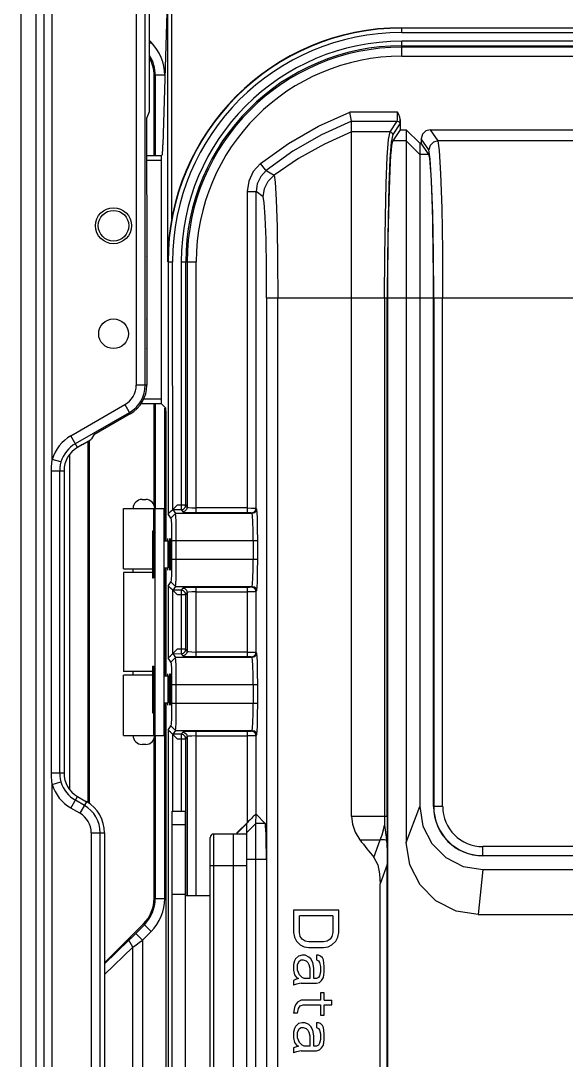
# Model space of a CAD drawing. Header units: millimetres. Extents: x -3132 to 28633, y 682 to 5849.
# Drawn here: x 23236.6 to 23297.2, y 2897.1 to 3012.5 of the extents above; entities that cross this region are included whole.
import ezdxf

# ---------------------------------------------------------------- set-up
doc = ezdxf.new("R2010")
doc.units = ezdxf.units.MM

# ---------------------------------------------------------------- blocks, each defined once
blk = doc.blocks.new('rtjg')
at = {"linetype": 'Continuous'}
for p, q in [((18416.76, 2753.42), (18416.76, 1774.2)), ((18418.59, 2641.86), (18418.59, 2753.38)), ((18427.91, 2753.38), (18427.91, 2650.12)), ((18415.09, 2752.42), (18415.09, 1775.2)), ((18417.67, 1775.24), (18417.67, 2752.38)), ((18428.91, 2650.12), (18428.91, 2752.31)), ((18429.39, 2680.49), (18429.39, 2737.31)), ((18431.34, 2692.7), (18430.88, 2676.78)), ((18431.37, 2691.33), (18431.37, 2663.81)), ((18431.87, 2668.58), (18431.87, 2691.33)), ((18457.39, 2689.26), (18457.39, 2689.76)), ((18521.39, 2689.76), (18457.39, 2689.76)), ((18429.56, 2688.18), (18429.39, 2688.36)), ((18429.39, 2688.01), (18429.56, 2688.18)), ((18457.39, 2689.26), (18521.39, 2689.26)), ((18457.39, 2686.63), (18457.39, 2688.29)), ((18521.39, 2688.29), (18457.39, 2688.29)), ((18457.39, 2687.79), (18521.39, 2687.79)), ((18521.39, 2687.63), (18457.39, 2687.63)), ((18457.39, 2686.63), (18521.39, 2686.63)), ((18429.89, 2675.57), (18429.89, 2684.51)), ((18431.08, 2684.51), (18429.89, 2684.51)), ((18430.03, 2675.57), (18430.03, 2684.51)), ((18429.09, 2679.76), (18429.39, 2680.49)), ((18451.82, 2679.42), (18451.64, 2680.42)), ((18456.93, 2680.42), (18451.64, 2680.42)), ((18429.09, 2671.26), (18429.09, 2679.76)), ((18451.82, 2602.21), (18451.82, 2679.42)), ((18451.82, 2679.42), (18456.89, 2679.42)), ((18456.09, 2678.22), (18456.89, 2679.42)), ((18457.19, 2679.12), (18456.39, 2677.92)), ((18457.22, 2679.6), (18457.22, 2678.46)), ((18456.09, 2678.22), (18451.82, 2678.22)), ((18457.22, 2678.46), (18456.39, 2677.22)), ((18457.22, 2678.46), (18457.89, 2678.46)), ((18457.89, 2678.46), (18457.89, 2599.31)), ((18457.89, 2678.46), (18459.39, 2676.96)), ((18460.55, 2678.46), (18461.39, 2677.22)), ((18460.55, 2678.46), (18518.22, 2678.46)), ((18457.89, 2677.22), (18456.39, 2677.22)), ((18459.39, 2675.72), (18457.89, 2677.22)), ((18459.39, 2676.96), (18459.39, 2603.31)), ((18459.56, 2676.96), (18459.39, 2676.96)), ((18459.56, 2677.47), (18459.56, 2676.96)), ((18460.39, 2676.22), (18459.56, 2677.47)), ((18460.39, 2675.72), (18459.56, 2676.96)), ((18517.39, 2677.22), (18461.39, 2677.22)), ((18430.67, 2675.57), (18429.09, 2675.57)), ((18430.67, 2675.57), (18430.81, 2675.71)), ((18430.67, 2675.64), (18430.69, 2675.09)), ((18460.39, 2675.72), (18459.39, 2675.72)), ((18429.09, 2675.09), (18430.69, 2675.09)), ((18430.69, 2675.09), (18430.69, 2648.53)), ((18442.26, 2674.03), (18441.71, 2674.7)), ((18442.34, 2673.93), (18442.26, 2674.03)), ((18442.34, 2673.93), (18443.21, 2673.41)), ((18429.11, 2671.2), (18429.09, 2671.26)), ((18429.11, 2664.42), (18429.11, 2671.2)), ((18440.22, 2671.59), (18440.22, 2635.97)), ((18440.22, 2671.59), (18441.22, 2671.59)), ((18441.22, 2636.44), (18441.22, 2671.59)), ((18442.01, 2671.02), (18441.22, 2671.59)), ((18429.09, 2664.36), (18429.11, 2664.42)), ((18429.09, 2664.37), (18429.09, 2657.47)), ((18431.44, 2663.81), (18431.44, 2635.82)), ((18431.44, 2663.81), (18431.94, 2663.81)), ((18431.96, 2636.3), (18431.94, 2663.81)), ((18432.91, 2663.81), (18434.56, 2663.81)), ((18433.41, 2636.78), (18433.41, 2663.81)), ((18433.56, 2663.81), (18433.56, 2636.54)), ((18434.56, 2635.97), (18434.56, 2663.81)), ((18442.39, 2659.79), (18442.39, 1966.32)), ((18442.39, 2659.79), (18455.79, 2659.79)), ((18443.62, 1965.24), (18443.62, 2659.79)), ((18455.49, 2659.79), (18455.49, 2602.21)), ((18455.79, 2602.21), (18455.79, 2659.79)), ((18455.81, 2659.79), (18455.81, 2573.36)), ((18455.81, 2659.79), (18460.92, 2659.79)), ((18460.92, 2603.31), (18460.92, 2659.79)), ((18460.94, 2659.79), (18460.94, 2603.31)), ((18460.94, 2659.79), (18517.84, 2659.79)), ((18461.93, 2603.31), (18461.93, 2659.79)), ((18429.11, 2657.37), (18429.09, 2657.47)), ((18429.11, 2654.25), (18429.11, 2657.37)), ((18429.09, 2654.15), (18429.11, 2654.25)), ((18429.09, 2654.15), (18429.09, 2650.12)), ((18429.09, 2650.12), (18427.91, 2650.12)), ((18420.65, 2644.47), (18426.65, 2647.94)), ((18426.65, 2647.94), (18427.24, 2646.91)), ((18428.4, 2648.05), (18430.67, 2648.05)), ((18430.69, 2648.53), (18428.68, 2648.53)), ((18429.89, 2636.75), (18429.89, 2648.05)), ((18430.03, 2636.41), (18430.03, 2648.05)), ((18430.69, 2648.53), (18430.67, 2648.05)), ((18431.19, 2647.53), (18430.67, 2648.05)), ((18421.15, 2643.61), (18427.15, 2647.07)), ((18427.24, 2646.91), (18423.21, 2644.59)), ((18431.08, 2632.81), (18431.08, 2647.53)), ((18431.25, 2632.81), (18431.25, 2646.51)), ((18421.39, 2643.19), (18420.65, 2644.47)), ((18423.21, 2644.59), (18422.94, 2644.13)), ((18421.94, 2643.51), (18421.39, 2643.19)), ((18422.53, 2643.86), (18422.53, 2603.74)), ((18422.67, 2643.94), (18422.67, 2603.62)), ((18420.53, 2605.2), (18420.53, 2642.42)), ((18419.55, 2641.58), (18418.59, 2641.86)), ((18418.5, 2607.03), (18418.5, 2640.59)), ((18418.5, 2640.59), (18419.89, 2640.59)), ((18419.41, 2607.03), (18419.41, 2640.59)), ((18419.89, 2640.59), (18419.89, 2607.03)), ((18428.56, 2637.41), (18428.96, 2637.41)), ((18426.51, 2629.71), (18426.51, 2636.41)), ((18426.51, 2636.41), (18429.85, 2636.41)), ((18429.85, 2633.87), (18429.85, 2636.41)), ((18429.85, 2636.41), (18429.96, 2636.41)), ((18429.96, 2633.76), (18429.96, 2636.41)), ((18429.96, 2636.41), (18431.01, 2636.41)), ((18430.01, 2611.21), (18430.01, 2636.41)), ((18431.01, 2611.21), (18431.01, 2636.41)), ((18431.96, 2636.3), (18432.44, 2636.78)), ((18431.98, 2636.29), (18432.27, 2635.86)), ((18431.98, 2636.29), (18432.91, 2636.28)), ((18433.41, 2636.78), (18432.44, 2636.78)), ((18432.91, 2636.28), (18433.07, 2636.05)), ((18433.41, 2636.78), (18433.56, 2636.54)), ((18440.22, 2636.47), (18434.56, 2636.47)), ((18441.28, 2636.35), (18441.22, 2636.44)), ((18431.76, 2635.35), (18431.44, 2635.82)), ((18431.76, 2635.35), (18432.27, 2635.86)), ((18440.78, 2635.86), (18432.27, 2635.86)), ((18434.56, 2635.97), (18440.22, 2635.97)), ((18440.73, 2635.94), (18440.78, 2635.86)), ((18429.71, 2633.91), (18429.71, 2628.71)), ((18429.71, 2633.91), (18429.81, 2633.91)), ((18429.81, 2633.91), (18429.81, 2628.71)), ((18429.81, 2633.91), (18430.01, 2633.71)), ((18431.01, 2632.81), (18431.46, 2632.81)), ((18431.41, 2632.81), (18431.41, 2633.06)), ((18431.46, 2629.81), (18431.46, 2632.81)), ((18431.6, 2632.58), (18431.46, 2632.81)), ((18431.65, 2633.03), (18431.66, 2633.06)), ((18431.69, 2632.82), (18431.71, 2632.43)), ((18431.84, 2632.86), (18431.84, 2630.76)), ((18431.84, 2632.86), (18441.4, 2632.86)), ((18432.35, 2630.76), (18432.35, 2632.86)), ((18440.9, 2632.86), (18440.9, 2630.76)), ((18441.4, 2630.76), (18441.4, 2632.86)), ((18431.6, 2632.58), (18431.7, 2632.75)), ((18431.6, 2630.04), (18431.6, 2632.58)), ((18441.4, 2630.76), (18431.84, 2630.76)), ((18426.51, 2629.71), (18429.71, 2629.71)), ((18426.51, 2629.31), (18426.51, 2618.31)), ((18429.71, 2629.31), (18426.51, 2629.31)), ((18427.56, 2629.31), (18427.56, 2629.71)), ((18431.01, 2629.81), (18431.46, 2629.81)), ((18431.08, 2617.81), (18431.08, 2629.81)), ((18431.25, 2617.81), (18431.25, 2629.81)), ((18431.41, 2629.56), (18431.41, 2629.81)), ((18431.6, 2630.04), (18431.46, 2629.81)), ((18431.6, 2630.04), (18431.7, 2629.87)), ((18431.63, 2629.81), (18431.62, 2630)), ((18431.65, 2629.59), (18431.63, 2629.81)), ((18431.66, 2629.56), (18431.65, 2629.59)), ((18431.67, 2629.59), (18431.66, 2629.56)), ((18429.71, 2628.71), (18429.81, 2628.71)), ((18429.81, 2628.71), (18430.01, 2628.91)), ((18431.44, 2627.8), (18431.76, 2628.27)), ((18431.76, 2628.27), (18432.27, 2627.76)), ((18431.44, 2627.8), (18431.44, 2619.82)), ((18431.96, 2620.3), (18431.96, 2627.32)), ((18432.44, 2626.84), (18431.96, 2627.32)), ((18432.27, 2627.76), (18431.99, 2627.33)), ((18432.91, 2627.33), (18431.99, 2627.33)), ((18432.27, 2627.76), (18440.78, 2627.76)), ((18433.07, 2627.57), (18432.91, 2627.33)), ((18433.56, 2627.08), (18433.41, 2626.84)), ((18433.56, 2627.08), (18433.56, 2620.54)), ((18434.56, 2619.97), (18434.56, 2627.65)), ((18440.22, 2627.65), (18434.56, 2627.65)), ((18434.56, 2627.15), (18440.22, 2627.15)), ((18440.22, 2627.65), (18440.22, 2619.97)), ((18440.78, 2627.76), (18440.73, 2627.67)), ((18441.22, 2627.18), (18441.28, 2627.27)), ((18441.22, 2620.44), (18441.22, 2627.18)), ((18432.44, 2626.84), (18433.41, 2626.84)), ((18433.41, 2620.78), (18433.41, 2626.84)), ((18431.96, 2620.3), (18432.44, 2620.78)), ((18431.98, 2620.29), (18432.27, 2619.86)), ((18431.98, 2620.29), (18432.91, 2620.28)), ((18433.41, 2620.78), (18432.44, 2620.78)), ((18432.91, 2620.28), (18433.07, 2620.05)), ((18433.41, 2620.78), (18433.56, 2620.54)), ((18440.22, 2620.47), (18434.56, 2620.47)), ((18441.28, 2620.35), (18441.22, 2620.44)), ((18431.76, 2619.35), (18431.44, 2619.82)), ((18431.76, 2619.35), (18432.27, 2619.86)), ((18440.78, 2619.86), (18432.27, 2619.86)), ((18434.56, 2619.97), (18440.22, 2619.97)), ((18440.73, 2619.94), (18440.78, 2619.86)), ((18429.71, 2618.31), (18426.51, 2618.31)), ((18426.51, 2611.21), (18426.51, 2617.91)), ((18429.71, 2617.91), (18426.51, 2617.91)), ((18427.56, 2617.91), (18427.56, 2618.31)), ((18429.71, 2618.91), (18429.71, 2613.71)), ((18429.71, 2618.91), (18429.81, 2618.91)), ((18429.81, 2618.91), (18429.81, 2613.71)), ((18429.81, 2618.91), (18430.01, 2618.71)), ((18431.01, 2617.81), (18431.46, 2617.81)), ((18431.41, 2617.81), (18431.41, 2618.06)), ((18431.46, 2614.81), (18431.46, 2617.81)), ((18431.6, 2617.58), (18431.46, 2617.81)), ((18431.65, 2618.03), (18431.66, 2618.06)), ((18431.69, 2617.82), (18431.71, 2617.43)), ((18431.6, 2617.58), (18431.7, 2617.75)), ((18431.6, 2615.04), (18431.6, 2617.58)), ((18431.84, 2616.86), (18431.84, 2614.76)), ((18431.84, 2616.86), (18441.4, 2616.86)), ((18432.35, 2614.76), (18432.35, 2616.86)), ((18440.9, 2616.86), (18440.9, 2614.76)), ((18441.4, 2614.76), (18441.4, 2616.86)), ((18431.01, 2614.81), (18431.46, 2614.81)), ((18431.08, 2593.11), (18431.08, 2614.81)), ((18431.25, 2469.11), (18431.25, 2614.81)), ((18431.41, 2614.56), (18431.41, 2614.81)), ((18431.6, 2615.04), (18431.46, 2614.81)), ((18431.6, 2615.04), (18431.7, 2614.87)), ((18431.63, 2614.81), (18431.62, 2615)), ((18431.65, 2614.59), (18431.63, 2614.81)), ((18431.66, 2614.56), (18431.65, 2614.59)), ((18431.67, 2614.59), (18431.66, 2614.56)), ((18441.4, 2614.76), (18431.84, 2614.76)), ((18429.71, 2613.71), (18429.81, 2613.71)), ((18429.81, 2613.71), (18430.01, 2613.91)), ((18429.85, 2611.21), (18429.85, 2613.75)), ((18429.96, 2611.21), (18429.96, 2613.86)), ((18431.44, 2611.8), (18431.76, 2612.27)), ((18431.76, 2612.27), (18432.27, 2611.76)), ((18426.51, 2611.21), (18429.85, 2611.21)), ((18429.96, 2611.21), (18429.85, 2611.21)), ((18429.89, 2593.11), (18429.89, 2610.87)), ((18429.96, 2611.21), (18431.01, 2611.21)), ((18430.03, 2593.11), (18430.03, 2611.21)), ((18431.44, 2611.8), (18431.44, 2395.82)), ((18431.96, 2602.81), (18431.96, 2611.32)), ((18432.44, 2610.84), (18431.96, 2611.32)), ((18432.27, 2611.76), (18431.99, 2611.33)), ((18432.91, 2611.33), (18431.99, 2611.33)), ((18432.27, 2611.76), (18440.78, 2611.76)), ((18432.44, 2610.84), (18433.41, 2610.84)), ((18433.07, 2611.57), (18432.91, 2611.33)), ((18432.91, 2611.33), (18432.91, 2602.81)), ((18433.56, 2611.08), (18433.41, 2610.84)), ((18433.41, 2593.41), (18433.41, 2610.84)), ((18433.56, 2611.08), (18433.56, 2593.41)), ((18434.56, 2593.41), (18434.56, 2611.65)), ((18440.22, 2611.65), (18434.56, 2611.65)), ((18434.56, 2611.15), (18440.22, 2611.15)), ((18440.22, 2611.65), (18440.22, 2601.51)), ((18440.78, 2611.76), (18440.73, 2611.67)), ((18441.22, 2611.18), (18441.28, 2611.27)), ((18441.22, 2602.46), (18441.22, 2611.18)), ((18428.96, 2610.21), (18428.56, 2610.21)), ((18419.89, 2607.03), (18418.5, 2607.03)), ((18418.59, 2605.76), (18419.55, 2606.04)), ((18418.59, 2401.86), (18418.59, 2605.76)), ((18420.65, 2603.14), (18421.39, 2604.43)), ((18422.15, 2603.43), (18421.15, 2604.01)), ((18421.39, 2604.43), (18422.39, 2603.85)), ((18421.65, 2602.57), (18420.65, 2603.14)), ((18422.39, 2603.85), (18421.65, 2602.57)), ((18431.89, 2569.81), (18431.89, 2602.81)), ((18431.89, 2602.81), (18433.39, 2602.81)), ((18433.39, 2570.31), (18433.39, 2602.81)), ((18457.89, 2599.31), (18459.39, 2603.31)), ((18461.93, 2603.31), (18460.92, 2603.31)), ((18441.21, 2602.46), (18441.19, 2602.45)), ((18441.19, 2601.44), (18441.21, 2602.46)), ((18442.22, 2601.44), (18441.21, 2602.45)), ((18455.79, 2602.21), (18451.82, 2602.21)), ((18431.89, 2601.31), (18433.39, 2601.31)), ((18439.13, 2600.42), (18440.22, 2601.51)), ((18440.19, 2601.44), (18439.15, 2600.4)), ((18440.19, 2600.44), (18441.19, 2601.44)), ((18440.19, 2566.18), (18440.19, 2601.44)), ((18441.19, 2566.17), (18441.19, 2601.44)), ((18442.22, 2601.44), (18441.19, 2601.44)), ((18422.91, 2600.39), (18422.91, 2558.43)), ((18422.91, 2600.39), (18424.39, 2600.39)), ((18423.91, 2558.43), (18423.91, 2600.39)), ((18424.39, 2600.39), (18424.39, 2558.43)), ((18436.11, 2567.76), (18436.11, 2599.86)), ((18436.51, 2567.36), (18436.51, 2600.26)), ((18440.19, 2600.26), (18436.51, 2600.26)), ((18438.69, 2600.26), (18438.69, 2567.36)), ((18439.13, 2600.26), (18439.13, 2600.42)), ((18439.13, 2600.42), (18439.15, 2600.4)), ((18439.15, 2600.26), (18439.15, 2600.4)), ((18452.74, 2599.62), (18455, 2599.62)), ((18454.3, 2597.67), (18455, 2599.62)), ((18466.39, 2597.86), (18466.39, 2598.86)), ((18512.39, 2598.86), (18466.39, 2598.86)), ((18440.19, 2597.45), (18442.36, 2597.45)), ((18442.36, 2597.45), (18442.36, 2570.17)), ((18466.39, 2597.84), (18466.39, 2597.86)), ((18466.39, 2597.86), (18512.39, 2597.86)), ((18436.11, 2596.76), (18440.19, 2596.76)), ((18455.76, 2596.89), (18454.99, 2594.71)), ((18455.77, 2573.36), (18455.76, 2596.89)), ((18466.39, 2596.31), (18465.89, 2591.31)), ((18466.39, 2596.31), (18512.39, 2596.31)), ((18454.99, 2573.36), (18454.99, 2594.71)), ((18433.39, 2593.55), (18431.89, 2593.55)), ((18429.89, 2593.11), (18431.08, 2593.11)), ((18436.11, 2593.41), (18433.39, 2593.41)), ((18445.39, 2591.81), (18445.39, 2589.31)), ((18450.39, 2591.81), (18445.39, 2591.81)), ((18450.39, 2589.31), (18450.39, 2591.81)), ((18465.89, 2591.31), (18512.89, 2591.31)), ((18428.72, 2590.28), (18424.39, 2585.94)), ((18427.87, 2589.23), (18428.82, 2590.18)), ((18429.56, 2589.44), (18428.72, 2590.28)), ((18446.03, 2589.31), (18446.03, 2591.18)), ((18449.75, 2591.18), (18446.03, 2591.18)), ((18449.75, 2591.18), (18449.75, 2589.31)), ((18427.87, 2589.23), (18428.61, 2588.49)), ((18428.61, 2588.49), (18429.56, 2589.44)), ((18445.39, 2589.31), (18445.5, 2588.79)), ((18446.13, 2588.89), (18446.03, 2589.31)), ((18449.75, 2589.31), (18449.64, 2588.89)), ((18450.28, 2588.79), (18450.39, 2589.31)), ((18427.08, 2588.46), (18424.39, 2585.86)), ((18427.54, 2587.71), (18427.08, 2588.46)), ((18428.61, 2588.49), (18428.61, 2553.79)), ((18445.5, 2588.79), (18445.71, 2588.37)), ((18445.71, 2588.37), (18446.13, 2587.96)), ((18446.35, 2588.58), (18446.13, 2588.89)), ((18446.13, 2587.96), (18446.56, 2587.75)), ((18446.67, 2588.37), (18446.35, 2588.58)), ((18447.09, 2588.27), (18446.67, 2588.37)), ((18448.69, 2588.27), (18447.09, 2588.27)), ((18449.11, 2588.37), (18448.69, 2588.27)), ((18449.43, 2588.58), (18449.11, 2588.37)), ((18449.22, 2587.75), (18449.64, 2587.96)), ((18449.64, 2588.89), (18449.43, 2588.58)), ((18449.64, 2587.96), (18450.07, 2588.37)), ((18450.07, 2588.37), (18450.28, 2588.79)), ((18424.39, 2584.67), (18427.54, 2587.71)), ((18427.54, 2554.83), (18427.54, 2587.71)), ((18445.92, 2586.71), (18445.6, 2586.39)), ((18446.35, 2586.81), (18445.92, 2586.71)), ((18446.67, 2586.81), (18446.35, 2586.81)), ((18446.56, 2587.75), (18447.09, 2587.64)), ((18447.09, 2586.6), (18446.67, 2586.81)), ((18447.09, 2587.64), (18448.69, 2587.64)), ((18447.3, 2586.39), (18447.09, 2586.6)), ((18447.94, 2586.81), (18447.94, 2586.29)), ((18448.15, 2586.81), (18447.94, 2586.81)), ((18448.37, 2586.71), (18448.15, 2586.81)), ((18448.58, 2586.5), (18448.37, 2586.71)), ((18448.69, 2587.64), (18449.22, 2587.75)), ((18445.5, 2586.18), (18445.39, 2585.77)), ((18445.39, 2585.77), (18445.39, 2585.14)), ((18445.6, 2586.39), (18445.5, 2586.18)), ((18445.81, 2585.77), (18446.03, 2586.18)), ((18445.81, 2585.14), (18445.81, 2585.77)), ((18446.03, 2586.18), (18446.24, 2586.29)), ((18446.24, 2586.29), (18446.45, 2586.29)), ((18446.45, 2586.29), (18446.77, 2586.18)), ((18446.77, 2586.18), (18446.98, 2585.98)), ((18446.98, 2585.98), (18447.09, 2585.77)), ((18447.09, 2585.77), (18447.2, 2585.35)), ((18447.52, 2585.98), (18447.3, 2586.39)), ((18447.62, 2585.35), (18447.52, 2585.98)), ((18447.94, 2586.29), (18448.15, 2586.18)), ((18448.15, 2586.18), (18448.26, 2585.98)), ((18448.26, 2585.98), (18448.37, 2585.56)), ((18448.37, 2585.56), (18448.37, 2584.93)), ((18448.69, 2586.29), (18448.58, 2586.5)), ((18448.79, 2585.56), (18448.69, 2586.29)), ((18448.79, 2584.93), (18448.79, 2585.56)), ((18445.39, 2585.14), (18445.5, 2584.62)), ((18445.5, 2584.62), (18445.71, 2584.31)), ((18445.71, 2584.31), (18445.92, 2584.21)), ((18446.03, 2584.62), (18445.81, 2585.14)), ((18446.35, 2584.31), (18446.03, 2584.62)), ((18446.56, 2584.21), (18446.35, 2584.31)), ((18447.2, 2585.35), (18447.2, 2584.21)), ((18447.62, 2584.21), (18447.62, 2585.35)), ((18448.15, 2584.31), (18447.94, 2584.21)), ((18448.26, 2584.52), (18448.15, 2584.31)), ((18448.37, 2584.93), (18448.26, 2584.52)), ((18448.47, 2584), (18448.69, 2584.31)), ((18448.69, 2584.31), (18448.79, 2584.93)), ((18445.6, 2584.1), (18445.39, 2584)), ((18445.39, 2584), (18445.39, 2583.48)), ((18445.71, 2583.58), (18445.39, 2583.48)), ((18445.92, 2584.21), (18445.6, 2584.1)), ((18446.24, 2583.68), (18445.71, 2583.58)), ((18446.24, 2583.68), (18447.94, 2583.68)), ((18447.2, 2584.21), (18446.56, 2584.21)), ((18447.94, 2584.21), (18447.62, 2584.21)), ((18447.94, 2583.68), (18448.26, 2583.79)), ((18448.26, 2583.79), (18448.47, 2584)), ((18448.37, 2582.64), (18448.37, 2581.81)), ((18448.79, 2582.64), (18448.37, 2582.64)), ((18448.79, 2581.81), (18448.79, 2582.64)), ((18445.5, 2580.98), (18445.39, 2580.35)), ((18445.6, 2581.29), (18445.5, 2580.98)), ((18445.81, 2581.6), (18445.6, 2581.29)), ((18446.24, 2581.81), (18445.81, 2581.6)), ((18445.81, 2580.35), (18445.92, 2580.87)), ((18445.92, 2580.87), (18446.13, 2581.18)), ((18446.13, 2581.18), (18446.45, 2581.29)), ((18448.37, 2581.81), (18446.24, 2581.81)), ((18446.45, 2581.29), (18448.37, 2581.29)), ((18448.37, 2581.29), (18448.37, 2580.14)), ((18448.79, 2581.81), (18449.64, 2581.81)), ((18448.79, 2580.14), (18448.79, 2581.29)), ((18448.79, 2581.29), (18449.64, 2581.29)), ((18449.64, 2581.29), (18449.64, 2581.81)), ((18445.81, 2580.35), (18445.39, 2580.35)), ((18448.37, 2580.14), (18448.79, 2580.14)), ((18445.5, 2578.68), (18445.39, 2578.27)), ((18445.6, 2578.89), (18445.5, 2578.68)), ((18445.92, 2579.21), (18445.6, 2578.89)), ((18445.81, 2578.27), (18446.03, 2578.68)), ((18446.35, 2579.31), (18445.92, 2579.21)), ((18446.03, 2578.68), (18446.24, 2578.79)), ((18446.24, 2578.79), (18446.45, 2578.79)), ((18446.67, 2579.31), (18446.35, 2579.31)), ((18446.45, 2578.79), (18446.77, 2578.68)), ((18447.09, 2579.1), (18446.67, 2579.31)), ((18446.77, 2578.68), (18446.98, 2578.48)), ((18447.3, 2578.89), (18447.09, 2579.1)), ((18447.52, 2578.48), (18447.3, 2578.89)), ((18447.94, 2579.31), (18447.94, 2578.79)), ((18448.15, 2579.31), (18447.94, 2579.31)), ((18447.94, 2578.79), (18448.15, 2578.68)), ((18448.37, 2579.21), (18448.15, 2579.31)), ((18448.15, 2578.68), (18448.26, 2578.48)), ((18448.58, 2579), (18448.37, 2579.21)), ((18448.69, 2578.79), (18448.58, 2579)), ((18448.79, 2578.06), (18448.69, 2578.79)), ((18445.39, 2578.27), (18445.39, 2577.64)), ((18445.39, 2577.64), (18445.5, 2577.12)), ((18445.81, 2577.64), (18445.81, 2578.27)), ((18446.03, 2577.12), (18445.81, 2577.64)), ((18446.98, 2578.48), (18447.09, 2578.27)), ((18447.09, 2578.27), (18447.2, 2577.85)), ((18447.2, 2577.85), (18447.2, 2576.71)), ((18447.62, 2577.85), (18447.52, 2578.48)), ((18447.62, 2576.71), (18447.62, 2577.85)), ((18448.26, 2578.48), (18448.37, 2578.06)), ((18448.37, 2577.43), (18448.26, 2577.02)), ((18448.37, 2578.06), (18448.37, 2577.43)), ((18448.69, 2576.81), (18448.79, 2577.43)), ((18448.79, 2577.43), (18448.79, 2578.06)), ((18445.6, 2576.6), (18445.39, 2576.5)), ((18445.39, 2576.5), (18445.39, 2575.98)), ((18445.5, 2577.12), (18445.71, 2576.81)), ((18445.92, 2576.71), (18445.6, 2576.6)), ((18445.71, 2576.81), (18445.92, 2576.71)), ((18446.35, 2576.81), (18446.03, 2577.12)), ((18446.56, 2576.71), (18446.35, 2576.81)), ((18447.2, 2576.71), (18446.56, 2576.71)), ((18447.94, 2576.71), (18447.62, 2576.71)), ((18448.15, 2576.81), (18447.94, 2576.71)), ((18447.94, 2576.18), (18448.26, 2576.29)), ((18448.26, 2577.02), (18448.15, 2576.81)), ((18448.26, 2576.29), (18448.47, 2576.5)), ((18448.47, 2576.5), (18448.69, 2576.81)), ((18445.71, 2576.08), (18445.39, 2575.98)), ((18446.24, 2576.18), (18445.71, 2576.08)), ((18446.24, 2576.18), (18447.94, 2576.18))]:
    blk.add_line(p, q, dxfattribs=at)
for points in [[(18441.71, 2674.7), (18444.82, 2676.95), (18448.14, 2678.86), (18451.64, 2680.42)], [(18456.89, 2679.42), (18456.91, 2679.57), (18456.92, 2679.93), (18456.93, 2680.42)], [(18457.22, 2679.6), (18457.18, 2679.87), (18457.07, 2680.14), (18456.93, 2680.42)], [(18451.82, 2679.42), (18448.48, 2677.91), (18445.31, 2676.08), (18442.34, 2673.93)], [(18456.89, 2679.42), (18457.03, 2679.38), (18457.14, 2679.27), (18457.19, 2679.12)], [(18457.19, 2679.12), (18457.2, 2679.18), (18457.21, 2679.35), (18457.22, 2679.6)], [(18451.82, 2678.22), (18448.81, 2676.88), (18445.93, 2675.28), (18443.21, 2673.41)], [(18455.49, 2659.79), (18455.51, 2664.41), (18455.57, 2668.74), (18455.66, 2672.49), (18455.78, 2675.44), (18455.93, 2677.39), (18456.09, 2678.22)], [(18456.39, 2677.92), (18456.23, 2677.1), (18456.08, 2675.18), (18455.96, 2672.28), (18455.87, 2668.6), (18455.81, 2664.35), (18455.79, 2659.79)], [(18456.39, 2677.92), (18456.35, 2678.06), (18456.24, 2678.17), (18456.09, 2678.22)], [(18460.55, 2678.46), (18460.05, 2678.33), (18459.69, 2677.96), (18459.56, 2677.47)], [(18430.81, 2675.71), (18430.83, 2675.88), (18430.86, 2676.28), (18430.88, 2676.78)], [(18461.39, 2677.22), (18460.9, 2677.09), (18460.53, 2676.73), (18460.39, 2676.22)], [(18461.39, 2677.22), (18461.56, 2676.15), (18461.71, 2673.58), (18461.83, 2669.75), (18461.91, 2665.01), (18461.93, 2659.79)], [(18460.94, 2659.79), (18460.91, 2664.73), (18460.83, 2669.18), (18460.71, 2672.78), (18460.56, 2675.2), (18460.39, 2676.22)], [(18441.71, 2674.7), (18440.91, 2673.83), (18440.4, 2672.76), (18440.22, 2671.59)], [(18442.34, 2673.93), (18441.74, 2673.27), (18441.35, 2672.47), (18441.22, 2671.59)], [(18442.01, 2671.02), (18442.15, 2671.93), (18442.56, 2672.75), (18443.21, 2673.41)], [(18443.21, 2673.41), (18443.33, 2672.65), (18443.45, 2670.68), (18443.54, 2667.68), (18443.6, 2663.94), (18443.62, 2659.79)], [(18442.39, 2659.79), (18442.38, 2663.22), (18442.32, 2666.31), (18442.24, 2668.77), (18442.13, 2670.4), (18442.01, 2671.02)], [(18432.91, 2663.81), (18432.91, 2636.36), (18432.91, 2636.28)], [(18431.25, 2646.51), (18431.23, 2647.05), (18431.21, 2647.4), (18431.19, 2647.53)], [(18418.5, 2640.59), (18418.51, 2641.02), (18418.54, 2641.45), (18418.59, 2641.86)], [(18419.55, 2641.58), (18419.47, 2641.25), (18419.42, 2640.92), (18419.41, 2640.59)], [(18431.44, 2635.82), (18431.53, 2635.89), (18431.71, 2636.06), (18431.96, 2636.3)], [(18432.44, 2636.78), (18432.22, 2636.55), (18432.05, 2636.37), (18431.98, 2636.28)], [(18432.91, 2636.28), (18433.15, 2636.35), (18433.33, 2636.53), (18433.41, 2636.78)], [(18433.56, 2636.54), (18433.5, 2636.3), (18433.32, 2636.12), (18433.07, 2636.05)], [(18433.56, 2636.54), (18433.71, 2636.51), (18434.07, 2636.48), (18434.56, 2636.47)], [(18440.22, 2636.47), (18440.71, 2636.46), (18441.08, 2636.45), (18441.22, 2636.44)], [(18440.73, 2635.94), (18440.97, 2636.01), (18441.15, 2636.19), (18441.22, 2636.44)], [(18441.28, 2636.35), (18441.22, 2636.11), (18441.04, 2635.93), (18440.78, 2635.86)], [(18441.4, 2632.86), (18441.39, 2634.14), (18441.36, 2635.26), (18441.33, 2636.04), (18441.28, 2636.35)], [(18431.76, 2635.35), (18431.79, 2635.15), (18431.82, 2634.59), (18431.84, 2633.77), (18431.84, 2632.86)], [(18432.35, 2632.86), (18432.35, 2634), (18432.33, 2634.93), (18432.3, 2635.58), (18432.27, 2635.86)], [(18433.07, 2636.05), (18433.28, 2636.01), (18433.83, 2635.98), (18434.56, 2635.97)], [(18440.22, 2635.97), (18440.47, 2635.97), (18440.65, 2635.96), (18440.73, 2635.94)], [(18440.9, 2632.86), (18440.89, 2633.97), (18440.87, 2634.92), (18440.83, 2635.58), (18440.78, 2635.86)], [(18431.62, 2632.57), (18431.63, 2632.83), (18431.65, 2633.03)], [(18431.66, 2633.06), (18431.67, 2633.03), (18431.69, 2632.82)], [(18431.71, 2632.43), (18431.72, 2631.89), (18431.72, 2631.31)], [(18431.72, 2631.31), (18431.72, 2630.71), (18431.71, 2630.18)], [(18431.84, 2630.76), (18431.84, 2629.88), (18431.82, 2629.07), (18431.79, 2628.49), (18431.76, 2628.27)], [(18432.27, 2627.76), (18432.3, 2628), (18432.33, 2628.62), (18432.35, 2629.58), (18432.35, 2630.76)], [(18440.78, 2627.76), (18440.83, 2628.03), (18440.87, 2628.69), (18440.89, 2629.65), (18440.9, 2630.76)], [(18441.28, 2627.27), (18441.33, 2627.58), (18441.36, 2628.34), (18441.39, 2629.46), (18441.4, 2630.76)], [(18431.71, 2630.18), (18431.69, 2629.79), (18431.67, 2629.59)], [(18431.96, 2627.32), (18431.71, 2627.56), (18431.53, 2627.73), (18431.44, 2627.8)], [(18431.99, 2627.33), (18432.05, 2627.25), (18432.22, 2627.07), (18432.44, 2626.84)], [(18432.91, 2627.33), (18432.91, 2620.36), (18432.91, 2620.28)], [(18433.41, 2626.84), (18433.34, 2627.08), (18433.16, 2627.26), (18432.91, 2627.33)], [(18434.56, 2627.65), (18433.83, 2627.64), (18433.28, 2627.61), (18433.07, 2627.57)], [(18433.07, 2627.57), (18433.31, 2627.51), (18433.49, 2627.33), (18433.56, 2627.08)], [(18434.56, 2627.15), (18434.07, 2627.14), (18433.71, 2627.11), (18433.56, 2627.08)], [(18440.73, 2627.67), (18440.65, 2627.66), (18440.47, 2627.65), (18440.22, 2627.65)], [(18441.22, 2627.18), (18441.08, 2627.16), (18440.71, 2627.15), (18440.22, 2627.15)], [(18441.22, 2627.18), (18441.16, 2627.42), (18440.98, 2627.6), (18440.73, 2627.67)], [(18440.78, 2627.76), (18441.03, 2627.7), (18441.21, 2627.52), (18441.28, 2627.27)], [(18431.44, 2619.82), (18431.53, 2619.89), (18431.71, 2620.06), (18431.96, 2620.3)], [(18432.44, 2620.78), (18432.22, 2620.55), (18432.05, 2620.37), (18431.98, 2620.28)], [(18432.91, 2620.28), (18433.15, 2620.35), (18433.33, 2620.53), (18433.41, 2620.78)], [(18433.56, 2620.54), (18433.5, 2620.3), (18433.32, 2620.12), (18433.07, 2620.05)], [(18433.56, 2620.54), (18433.71, 2620.51), (18434.07, 2620.48), (18434.56, 2620.47)], [(18440.22, 2620.47), (18440.71, 2620.46), (18441.08, 2620.45), (18441.22, 2620.44)], [(18440.73, 2619.94), (18440.97, 2620.01), (18441.15, 2620.19), (18441.22, 2620.44)], [(18441.28, 2620.35), (18441.22, 2620.11), (18441.04, 2619.93), (18440.78, 2619.86)], [(18441.4, 2616.86), (18441.39, 2618.14), (18441.36, 2619.26), (18441.33, 2620.04), (18441.28, 2620.35)], [(18431.76, 2619.35), (18431.79, 2619.15), (18431.82, 2618.59), (18431.84, 2617.77), (18431.84, 2616.86)], [(18432.35, 2616.86), (18432.35, 2618), (18432.33, 2618.93), (18432.3, 2619.58), (18432.27, 2619.86)], [(18433.07, 2620.05), (18433.28, 2620.01), (18433.83, 2619.98), (18434.56, 2619.97)], [(18440.22, 2619.97), (18440.47, 2619.97), (18440.65, 2619.96), (18440.73, 2619.94)], [(18440.9, 2616.86), (18440.89, 2617.97), (18440.87, 2618.92), (18440.83, 2619.58), (18440.78, 2619.86)], [(18431.62, 2617.57), (18431.63, 2617.83), (18431.65, 2618.03)], [(18431.66, 2618.06), (18431.67, 2618.03), (18431.69, 2617.82)], [(18431.71, 2617.43), (18431.72, 2616.89), (18431.72, 2616.31)], [(18431.72, 2616.31), (18431.72, 2615.71), (18431.71, 2615.18)], [(18431.71, 2615.18), (18431.69, 2614.79), (18431.67, 2614.59)], [(18431.84, 2614.76), (18431.84, 2613.88), (18431.82, 2613.07), (18431.79, 2612.49), (18431.76, 2612.27)], [(18432.27, 2611.76), (18432.3, 2612), (18432.33, 2612.62), (18432.35, 2613.58), (18432.35, 2614.76)], [(18440.78, 2611.76), (18440.83, 2612.03), (18440.87, 2612.69), (18440.89, 2613.65), (18440.9, 2614.76)], [(18441.28, 2611.27), (18441.33, 2611.58), (18441.36, 2612.34), (18441.39, 2613.46), (18441.4, 2614.76)], [(18431.96, 2611.32), (18431.71, 2611.56), (18431.53, 2611.73), (18431.44, 2611.8)], [(18431.99, 2611.33), (18432.05, 2611.25), (18432.22, 2611.07), (18432.44, 2610.84)], [(18433.41, 2610.84), (18433.34, 2611.08), (18433.16, 2611.26), (18432.91, 2611.33)], [(18434.56, 2611.65), (18433.83, 2611.64), (18433.28, 2611.61), (18433.07, 2611.57)], [(18433.07, 2611.57), (18433.31, 2611.51), (18433.49, 2611.33), (18433.56, 2611.08)], [(18434.56, 2611.15), (18434.07, 2611.14), (18433.71, 2611.11), (18433.56, 2611.08)], [(18440.73, 2611.67), (18440.65, 2611.66), (18440.47, 2611.65), (18440.22, 2611.65)], [(18441.22, 2611.18), (18441.08, 2611.16), (18440.71, 2611.15), (18440.22, 2611.15)], [(18441.22, 2611.18), (18441.16, 2611.42), (18440.98, 2611.6), (18440.73, 2611.67)], [(18440.78, 2611.76), (18441.03, 2611.7), (18441.21, 2611.52), (18441.28, 2611.27)], [(18418.59, 2605.76), (18418.54, 2606.17), (18418.51, 2606.6), (18418.5, 2607.03)], [(18419.41, 2607.03), (18419.42, 2606.7), (18419.47, 2606.37), (18419.55, 2606.04)], [(18459.39, 2603.31), (18459.74, 2601.15), (18460.73, 2599.19), (18462.28, 2597.65), (18464.23, 2596.66), (18466.39, 2596.31)], [(18451.82, 2602.21), (18451.92, 2601.34), (18452.23, 2600.47), (18452.74, 2599.62)], [(18455.49, 2602.21), (18455.49, 2601.89), (18455.49, 2601.57), (18455.49, 2601.25)], [(18455.79, 2602.21), (18455.78, 2600.97), (18455.78, 2599.74), (18455.76, 2598.55)], [(18455, 2599.62), (18455.21, 2600.17), (18455.37, 2600.71), (18455.49, 2601.25)], [(18455.49, 2601.25), (18455.56, 2600.71), (18455.63, 2600.16), (18455.69, 2599.58)], [(18455.68, 2599.58), (18455.46, 2599.6), (18455.23, 2599.61), (18455, 2599.62)], [(18455.68, 2599.58), (18455.72, 2599.24), (18455.75, 2598.89), (18455.76, 2598.55)], [(18465.89, 2591.31), (18463.42, 2591.71), (18461.18, 2592.84), (18459.42, 2594.61), (18458.29, 2596.84), (18457.89, 2599.31)], [(18454.3, 2597.67), (18454.73, 2596.85), (18454.93, 2595.83), (18454.99, 2594.71)], [(18427.87, 2589.23), (18427.6, 2588.96), (18427.34, 2588.71), (18427.08, 2588.46)], [(18427.54, 2587.71), (18427.89, 2587.96), (18428.25, 2588.22), (18428.61, 2588.49)]]:
    blk.add_lwpolyline(points, dxfattribs=at)
for centre, radius in [((18425.39, 2667.81), 2), ((18425.39, 2667.81), 1.7), ((18425.39, 2655.81), 1.65)]:
    blk.add_circle(centre, radius, dxfattribs=at)
for centre, radius, start, end in [((18457.39, 2663.81), 25.98, 90, 180), ((18457.39, 2663.81), 25.95, 90, 180), ((18425.89, 2684.51), 5.19, 0, 45), ((18457.39, 2663.81), 25.45, 90, 180), ((18457.39, 2663.81), 24.48, 90, 180), ((18457.39, 2663.81), 23.98, 90, 180), ((18457.39, 2663.81), 23.82, 90, 180), ((18425.89, 2684.51), 4.13, 0, 31.9695), ((18425.89, 2684.51), 4, 0, 28.8834), ((18457.39, 2663.81), 22.82, 90, 180), ((18425.39, 2650.12), 2.52, 300, 0), ((18425.39, 2650.12), 3.52, 300, 0), ((18425.39, 2650.12), 3.7, 300, 0), ((18422.89, 2640.59), 4.48, 120, 163.5936), ((18422.89, 2640.59), 3.48, 120, 163.5936), ((18422.89, 2640.59), 3, 120, 180), ((18428.56, 2636.41), 1, 90, 180), ((18428.96, 2636.41), 1, 0, 90), ((18428.56, 2611.21), 1, 180, 270), ((18428.96, 2611.21), 1, 270, 0), ((18422.89, 2607.03), 3, 180, 240), ((18422.89, 2607.03), 4.48, 196.4064, 240), ((18422.89, 2607.03), 3.48, 196.4064, 240), ((18420.39, 2600.39), 3.52, 0, 60), ((18420.39, 2600.39), 4, 0, 60), ((18466.39, 2603.31), 5.47, 180, 270), ((18466.39, 2603.31), 5.45, 180, 270), ((18466.39, 2603.31), 4.45, 180, 270), ((18420.39, 2600.39), 2.52, 0, 60), ((18436.51, 2599.86), 0.4, 90, 180), ((18425.89, 2593.11), 4, 315, 0), ((18425.89, 2593.11), 4.13, 315, 360), ((18425.89, 2593.11), 5.19, 315, 360)]:
    blk.add_arc(centre, radius, start, end, dxfattribs=at)
for centre, major_axis, ratio, start_param, end_param in [((18456.42, 2659.79), (0, 17.45), 0.034921, 0.05236, 1.570796), ((18460.36, 2659.79), (0, 15.95), 0.034921, -1.570796, -0.05236), ((18421.94, 2643.55), (1, 0.578), 0.030233, -1.588271, -0.052381), ((18440.22, 2601.48), (1, 1), 0.017444, 0.24525, 1.553332), ((18442.22, 2597.45), (0, 4), 0.034921, -1.570796, -0.034907), ((18464.89, 2726.09), (0, 134.35), 0.267949, -3.485942, -3.440006), ((18455.87, 2601.44), (0.07, 7.65), 0.011798, -4.325885, -4.075044)]:
    blk.add_ellipse(centre, major_axis=major_axis, ratio=ratio, start_param=start_param, end_param=end_param, dxfattribs=at)
blk = doc.blocks.new('*U107')
blk.add_blockref('rtjg', (-18489.39, -2267.31))
blk = doc.blocks.new('*U108')
at = {"color": 0, "linetype": 'ByBlock', "lineweight": -2, "transparency": 16777216}
blk.add_blockref('*U107', (0, 0), dxfattribs=at)

msp = doc.modelspace()

# ---------------------------------------------------------------- block references
msp.add_blockref('*U108', (23310.901, 2589.228))

doc.saveas('drawing.dxf')
